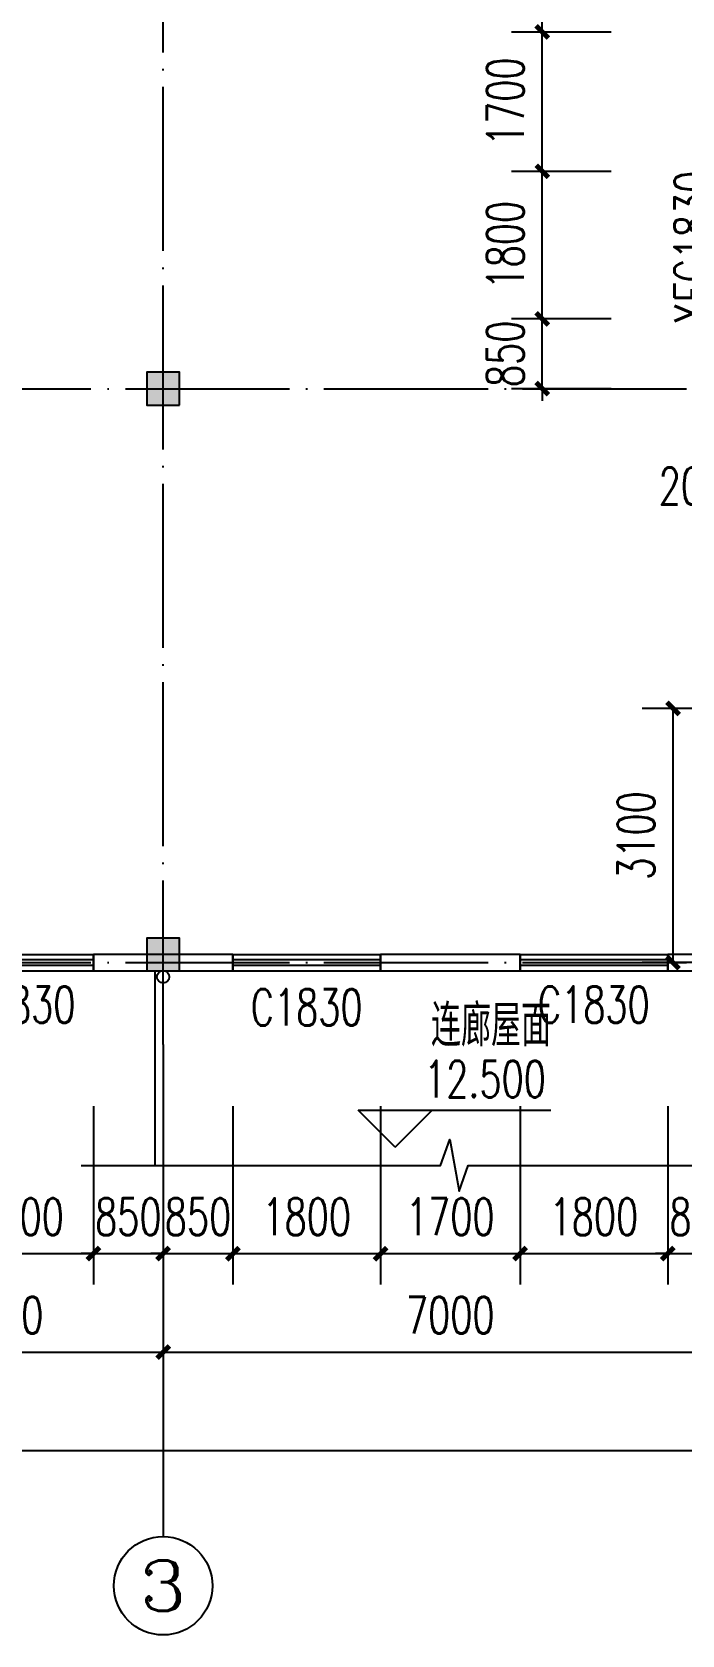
# Model space of a CAD drawing. Extents: x -4747 to 1060961, y -766984 to 396631.
# Drawn here: x 490947 to 498868, y -142628 to -123078 of the extents above; entities that cross this region are included whole.
import ezdxf
from ezdxf.enums import TextEntityAlignment as Align

# ---------------------------------------------------------------- set-up
doc = ezdxf.new("R2010")
doc.units = 0
doc.header["$LTSCALE"] = 1000
doc.header["$MEASUREMENT"] = 0
doc.linetypes.add('DOTE', pattern=[2.42, 2, -0.2, 0.02, -0.2])
doc.layers.get('0').update_dxf_attribs({"linetype": 'CONTINUOUS'})
doc.layers.get('DEFPOINTS').update_dxf_attribs({"linetype": 'CONTINUOUS'})
for name, color, linetype in [('AXIS', 3, 'CONTINUOUS'), ('AXIS_TEXT', 7, 'CONTINUOUS'), ('DIM_ELEV', 3, 'CONTINUOUS'), ('DIM_SYMB', 3, 'CONTINUOUS'), ('DOTE', 1, 'DOTE'), ('PUB_DIM', 3, 'CONTINUOUS'), ('PUB_TEXT', 7, 'CONTINUOUS'), ('WALL', 6, 'CONTINUOUS'), ('WINDOW', 4, 'CONTINUOUS'), ('WINDOW_TEXT', 7, 'CONTINUOUS'), ('屋面', 4, 'CONTINUOUS'), ('柱', 2, 'CONTINUOUS'), ('雨水管', 2, 'CONTINUOUS')]:
    doc.layers.add(name, color=color, linetype=linetype)
doc.styles.add('_TCH_AXIS', font='COMPLEX', dxfattribs={"bigfont": 'GBCBIG'})
doc.styles.add('_TCH_DIM', font='SIMPLEX', dxfattribs={"bigfont": 'GBCBIG'})
doc.styles.add('_TCH_WINDOW', font='SIMPLEX', dxfattribs={"height": 3.5, "bigfont": 'GBCBIG'})
doc.styles.add('COMPLEX', font='complex_.ttf')
doc.styles.add('DIM_FONT', font='SIMPLEX', dxfattribs={"width": 0.7, "bigfont": 'GBCBIG'})
doc.styles.get("Standard").update_dxf_attribs({"font": 'gbenor.shx', "bigfont": 'gbcbig.shx'})
doc.dimstyles.new('DIMN150', dxfattribs={"dimscale": 1.5, "dimtxt": 300, "dimasz": 100, "dimexe": 250, "dimexo": 300, "dimgap": 150, "dimtad": 1, "dimdec": 0, "dimzin": 0, "dimtxsty": 'DIM_FONT', "dimblk": 'ARCHTICK', "dimcen": 0.09, "dimclrt": 7, "dimazin": 3, "dimtfac": 1, "dimtdec": 0, "dimtix": 1, "dimtmove": 0, "dimatfit": 3, "dimtolj": 1, "dimtzin": 0})

# ---------------------------------------------------------------- blocks, each defined once
blk = doc.blocks.new('A$C4F142EB0')
at = {"layer": '柱'}
h = blk.add_hatch(color=256, dxfattribs=at)
h.paths.add_polyline_path([(21200, 41800), (21200, 42200), (20800, 42200), (20800, 41800)])
h.paths.add_polyline_path([(14300, 41800), (14300, 42200), (13900, 42200), (13900, 41800)])
h.paths.add_polyline_path([(7200, 41800), (7200, 42200), (6800, 42200), (6800, 41800)])
h.paths.add_polyline_path([(400, 41800), (400, 42200), (0, 42200), (0, 41800)])
h.paths.add_polyline_path([(21200, 34900), (21200, 35300), (20800, 35300), (20800, 34900)])
h.paths.add_polyline_path([(14300, 34900), (14300, 35300), (13900, 35300), (13900, 34900)])
h.paths.add_polyline_path([(7200, 34900), (7200, 35300), (6800, 35300), (6800, 34900)])
h.paths.add_polyline_path([(400, 34900), (400, 35300), (0, 35300), (0, 34900)])
h.paths.add_polyline_path([(21200, 27900), (21200, 28300), (20800, 28300), (20800, 27900)])
h.paths.add_polyline_path([(14300, 27900), (14300, 28300), (13900, 28300), (13900, 27900)])
h.paths.add_polyline_path([(7200, 27900), (7200, 28300), (6800, 28300), (6800, 27900)])
h.paths.add_polyline_path([(400, 27900), (400, 28300), (0, 28300), (0, 27900)])
h.paths.add_polyline_path([(21200, 20900), (21200, 21300), (20800, 21300), (20800, 20900)])
h.paths.add_polyline_path([(14300, 20900), (14300, 21300), (13900, 21300), (13900, 20900)])
h.paths.add_polyline_path([(7200, 20800), (7200, 21200), (6800, 21200), (6800, 20800)])
h.paths.add_polyline_path([(400, 20800), (400, 21200), (0, 21200), (0, 20800)])
h.paths.add_polyline_path([(7200, 18000), (7200, 18400), (6800, 18400), (6800, 18000)])
h.paths.add_polyline_path([(400, 18000), (400, 18400), (0, 18400), (0, 18000)])
h.paths.add_polyline_path([(21200, 13900), (21200, 14300), (20800, 14300), (20800, 13900)])
h.paths.add_polyline_path([(14300, 13900), (14300, 14300), (13900, 14300), (13900, 13900)])
h.paths.add_polyline_path([(7200, 13800), (7200, 14200), (6800, 14200), (6800, 13800)])
h.paths.add_polyline_path([(400, 13900), (400, 14300), (0, 14300), (0, 13900)])
h.paths.add_polyline_path([(35200, 6800), (35200, 7200), (34800, 7200), (34800, 6800)])
h.paths.add_polyline_path([(28300, 6800), (28300, 7200), (27900, 7200), (27900, 6800)])
h.paths.add_polyline_path([(21200, 6900), (21200, 7300), (20800, 7300), (20800, 6900)])
h.paths.add_polyline_path([(14300, 6900), (14300, 7300), (13900, 7300), (13900, 6900)])
h.paths.add_polyline_path([(7200, 6900), (7200, 7300), (6800, 7300), (6800, 6900)])
h.paths.add_polyline_path([(400, 6900), (400, 7300), (0, 7300), (0, 6900)])
h.paths.add_polyline_path([(35200, 0), (35200, 400), (34800, 400), (34800, 0)])
h.paths.add_polyline_path([(28300, 0), (28300, 400), (27900, 400), (27900, 0)])
h.paths.add_polyline_path([(21200, 0), (21200, 400), (20800, 400), (20800, 0)])
h.paths.add_polyline_path([(14300, 0), (14300, 400), (13900, 400), (13900, 0)])
h.paths.add_polyline_path([(7200, 0), (7200, 400), (6800, 400), (6800, 0)])
h.paths.add_polyline_path([(400, 0), (400, 400), (0, 400), (0, 0)])
for points in [[(14300, 6900), (14300, 7300), (13900, 7300), (13900, 6900)], [(14300, 0), (14300, 400), (13900, 400), (13900, 0)]]:
    blk.add_lwpolyline(points, close=True, dxfattribs=at)
blk = doc.blocks.new('_ARCHTICK')
at = {"color": 0, "linetype": 'BYBLOCK', "const_width": 0.4}
blk.add_lwpolyline([(-0.5, -0.5), (0.5, 0.5)], dxfattribs=at)
blk = doc.blocks.new('*D850')
at = {"layer": 'DEFPOINTS', "color": 0}
for p in [(497166, -126578), (498456, -126578), (498456, -127428)]:
    blk.add_point(p, dxfattribs=at)
at = {"layer": 'PUB_DIM', "color": 0}
for p, q in [((497166, -126578), (497166, -126428)), ((498006, -126578), (496791, -126578)), ((497166, -127428), (497166, -126578)), ((498006, -127428), (496791, -127428)), ((497166, -127428), (497166, -127578))]:
    blk.add_line(p, q, dxfattribs=at)
at = {"layer": 'PUB_DIM', "color": 0, "xscale": 150, "yscale": 150, "zscale": 150}
for p, rotation in [((497166, -126578), 270), ((497166, -127428), 90)]:
    blk.add_blockref('_ARCHTICK', p, dxfattribs=dict(at, rotation=rotation))
at = {"layer": 'PUB_DIM', "color": 7, "insert": (496716, -127003), "char_height": 450, "attachment_point": 5, "rotation": 90, "style": 'DIM_FONT'}
blk.add_mtext('\\A1;850', dxfattribs=at)
blk = doc.blocks.new('*D851')
at = {"layer": 'DEFPOINTS', "color": 0}
for p in [(497166, -124778), (498456, -124778), (498456, -126578)]:
    blk.add_point(p, dxfattribs=at)
at = {"layer": 'PUB_DIM', "color": 0}
for p, q in [((498006, -124778), (496791, -124778)), ((497166, -126578), (497166, -124778)), ((498006, -126578), (496791, -126578))]:
    blk.add_line(p, q, dxfattribs=at)
at = {"layer": 'PUB_DIM', "color": 0, "xscale": 150, "yscale": 150, "zscale": 150}
for p, rotation in [((497166, -124778), 90), ((497166, -126578), 270)]:
    blk.add_blockref('_ARCHTICK', p, dxfattribs=dict(at, rotation=rotation))
at = {"layer": 'PUB_DIM', "color": 7, "insert": (496716, -125678), "char_height": 450, "attachment_point": 5, "rotation": 90, "style": 'DIM_FONT'}
blk.add_mtext('\\A1;1800', dxfattribs=at)
blk = doc.blocks.new('*D852')
at = {"layer": 'DEFPOINTS', "color": 0}
for p in [(497166, -123078), (498456, -123078), (498456, -124778)]:
    blk.add_point(p, dxfattribs=at)
at = {"layer": 'PUB_DIM', "color": 0}
for p, q in [((498006, -123078), (496791, -123078)), ((497166, -124778), (497166, -123078)), ((498006, -124778), (496791, -124778))]:
    blk.add_line(p, q, dxfattribs=at)
at = {"layer": 'PUB_DIM', "color": 0, "xscale": 150, "yscale": 150, "zscale": 150}
for p, rotation in [((497166, -123078), 90), ((497166, -124778), 270)]:
    blk.add_blockref('_ARCHTICK', p, dxfattribs=dict(at, rotation=rotation))
at = {"layer": 'PUB_DIM', "color": 7, "insert": (496716, -123928), "char_height": 450, "attachment_point": 5, "rotation": 90, "style": 'DIM_FONT'}
blk.add_mtext('\\A1;1700', dxfattribs=at)
blk = doc.blocks.new('*D853')
at = {"layer": 'DEFPOINTS', "color": 0}
for p in [(497166, -121278), (498456, -121278), (498456, -123078)]:
    blk.add_point(p, dxfattribs=at)
at = {"layer": 'PUB_DIM', "color": 0}
for p, q in [((498006, -121278), (496791, -121278)), ((497166, -123078), (497166, -121278)), ((498006, -123078), (496791, -123078))]:
    blk.add_line(p, q, dxfattribs=at)
at = {"layer": 'PUB_DIM', "color": 0, "xscale": 150, "yscale": 150, "zscale": 150}
for p, rotation in [((497166, -121278), 90), ((497166, -123078), 270)]:
    blk.add_blockref('_ARCHTICK', p, dxfattribs=dict(at, rotation=rotation))
at = {"layer": 'PUB_DIM', "color": 7, "insert": (496716, -122178), "char_height": 450, "attachment_point": 5, "rotation": 90, "style": 'DIM_FONT'}
blk.add_mtext('\\A1;1800', dxfattribs=at)
blk = doc.blocks.new('*D889')
at = {"layer": 'DEFPOINTS', "color": 0}
for p in [(498695, -135728), (499545, -135728), (499545, -137978)]:
    blk.add_point(p, dxfattribs=at)
at = {"layer": 'PUB_DIM', "color": 0}
for p, q in [((498695, -136178), (498695, -138353)), ((499545, -136178), (499545, -138353)), ((498695, -137978), (498545, -137978)), ((498695, -137978), (499545, -137978)), ((499545, -137978), (499695, -137978))]:
    blk.add_line(p, q, dxfattribs=at)
at = {"layer": 'PUB_DIM', "color": 0, "xscale": 150, "yscale": 150, "zscale": 150}
blk.add_blockref('_ARCHTICK', (498695, -137978), dxfattribs=at)
at = {"layer": 'PUB_DIM', "color": 0, "xscale": 150, "yscale": 150, "zscale": 150, "rotation": 180}
blk.add_blockref('_ARCHTICK', (499545, -137978), dxfattribs=at)
at = {"layer": 'PUB_DIM', "color": 7, "insert": (499120, -137528), "char_height": 450, "attachment_point": 5, "style": 'DIM_FONT'}
blk.add_mtext('\\A1;850', dxfattribs=at)
blk = doc.blocks.new('*D890')
at = {"layer": 'DEFPOINTS', "color": 0}
for p in [(496895, -135728), (498695, -135728), (498695, -137978)]:
    blk.add_point(p, dxfattribs=at)
at = {"layer": 'PUB_DIM', "color": 0}
for p, q in [((496895, -136178), (496895, -138353)), ((498695, -136178), (498695, -138353)), ((496895, -137978), (498695, -137978))]:
    blk.add_line(p, q, dxfattribs=at)
at = {"layer": 'PUB_DIM', "color": 0, "xscale": 150, "yscale": 150, "zscale": 150, "rotation": 180}
blk.add_blockref('_ARCHTICK', (496895, -137978), dxfattribs=at)
at = {"layer": 'PUB_DIM', "color": 0, "xscale": 150, "yscale": 150, "zscale": 150}
blk.add_blockref('_ARCHTICK', (498695, -137978), dxfattribs=at)
at = {"layer": 'PUB_DIM', "color": 7, "insert": (497795, -137528), "char_height": 450, "attachment_point": 5, "style": 'DIM_FONT'}
blk.add_mtext('\\A1;1800', dxfattribs=at)
blk = doc.blocks.new('*D891')
at = {"layer": 'DEFPOINTS', "color": 0}
for p in [(495195, -135728), (496895, -135728), (496895, -137978)]:
    blk.add_point(p, dxfattribs=at)
at = {"layer": 'PUB_DIM', "color": 0}
for p, q in [((495195, -136178), (495195, -138353)), ((496895, -136178), (496895, -138353)), ((495195, -137978), (496895, -137978))]:
    blk.add_line(p, q, dxfattribs=at)
at = {"layer": 'PUB_DIM', "color": 0, "xscale": 150, "yscale": 150, "zscale": 150, "rotation": 180}
blk.add_blockref('_ARCHTICK', (495195, -137978), dxfattribs=at)
at = {"layer": 'PUB_DIM', "color": 0, "xscale": 150, "yscale": 150, "zscale": 150}
blk.add_blockref('_ARCHTICK', (496895, -137978), dxfattribs=at)
at = {"layer": 'PUB_DIM', "color": 7, "insert": (496045, -137528), "char_height": 450, "attachment_point": 5, "style": 'DIM_FONT'}
blk.add_mtext('\\A1;1700', dxfattribs=at)
blk = doc.blocks.new('*D892')
at = {"layer": 'DEFPOINTS', "color": 0}
for p in [(493395, -135728), (495195, -135728), (495195, -137978)]:
    blk.add_point(p, dxfattribs=at)
at = {"layer": 'PUB_DIM', "color": 0}
for p, q in [((493395, -136178), (493395, -138353)), ((495195, -136178), (495195, -138353)), ((493395, -137978), (495195, -137978))]:
    blk.add_line(p, q, dxfattribs=at)
at = {"layer": 'PUB_DIM', "color": 0, "xscale": 150, "yscale": 150, "zscale": 150, "rotation": 180}
blk.add_blockref('_ARCHTICK', (493395, -137978), dxfattribs=at)
at = {"layer": 'PUB_DIM', "color": 0, "xscale": 150, "yscale": 150, "zscale": 150}
blk.add_blockref('_ARCHTICK', (495195, -137978), dxfattribs=at)
at = {"layer": 'PUB_DIM', "color": 7, "insert": (494295, -137528), "char_height": 450, "attachment_point": 5, "style": 'DIM_FONT'}
blk.add_mtext('\\A1;1800', dxfattribs=at)
blk = doc.blocks.new('*D893')
at = {"layer": 'DEFPOINTS', "color": 0}
for p in [(492545, -135728), (493395, -135728), (493395, -137978)]:
    blk.add_point(p, dxfattribs=at)
at = {"layer": 'PUB_DIM', "color": 0}
for p, q in [((492545, -136178), (492545, -138353)), ((493395, -136178), (493395, -138353)), ((492545, -137978), (492395, -137978)), ((492545, -137978), (493395, -137978)), ((493395, -137978), (493545, -137978))]:
    blk.add_line(p, q, dxfattribs=at)
at = {"layer": 'PUB_DIM', "color": 0, "xscale": 150, "yscale": 150, "zscale": 150}
blk.add_blockref('_ARCHTICK', (492545, -137978), dxfattribs=at)
at = {"layer": 'PUB_DIM', "color": 0, "xscale": 150, "yscale": 150, "zscale": 150, "rotation": 180}
blk.add_blockref('_ARCHTICK', (493395, -137978), dxfattribs=at)
at = {"layer": 'PUB_DIM', "color": 7, "insert": (492970, -137528), "char_height": 450, "attachment_point": 5, "style": 'DIM_FONT'}
blk.add_mtext('\\A1;850', dxfattribs=at)
blk = doc.blocks.new('*D894')
at = {"layer": 'DEFPOINTS', "color": 0}
for p in [(491695, -135728), (492545, -135728), (492545, -137978)]:
    blk.add_point(p, dxfattribs=at)
at = {"layer": 'PUB_DIM', "color": 0}
for p, q in [((491695, -136178), (491695, -138353)), ((492545, -136178), (492545, -138353)), ((491695, -137978), (491545, -137978)), ((491695, -137978), (492545, -137978)), ((492545, -137978), (492695, -137978))]:
    blk.add_line(p, q, dxfattribs=at)
at = {"layer": 'PUB_DIM', "color": 0, "xscale": 150, "yscale": 150, "zscale": 150}
blk.add_blockref('_ARCHTICK', (491695, -137978), dxfattribs=at)
at = {"layer": 'PUB_DIM', "color": 0, "xscale": 150, "yscale": 150, "zscale": 150, "rotation": 180}
blk.add_blockref('_ARCHTICK', (492545, -137978), dxfattribs=at)
at = {"layer": 'PUB_DIM', "color": 7, "insert": (492120, -137528), "char_height": 450, "attachment_point": 5, "style": 'DIM_FONT'}
blk.add_mtext('\\A1;850', dxfattribs=at)
blk = doc.blocks.new('*D895')
at = {"layer": 'DEFPOINTS', "color": 0}
for p in [(489895, -135728), (491695, -135728), (491695, -137978)]:
    blk.add_point(p, dxfattribs=at)
at = {"layer": 'PUB_DIM', "color": 0}
for p, q in [((489895, -136178), (489895, -138353)), ((491695, -136178), (491695, -138353)), ((489895, -137978), (491695, -137978))]:
    blk.add_line(p, q, dxfattribs=at)
at = {"layer": 'PUB_DIM', "color": 0, "xscale": 150, "yscale": 150, "zscale": 150, "rotation": 180}
blk.add_blockref('_ARCHTICK', (489895, -137978), dxfattribs=at)
at = {"layer": 'PUB_DIM', "color": 0, "xscale": 150, "yscale": 150, "zscale": 150}
blk.add_blockref('_ARCHTICK', (491695, -137978), dxfattribs=at)
at = {"layer": 'PUB_DIM', "color": 7, "insert": (490795, -137528), "char_height": 450, "attachment_point": 5, "style": 'DIM_FONT'}
blk.add_mtext('\\A1;1800', dxfattribs=at)
blk = doc.blocks.new('*D920')
at = {"layer": 'DEFPOINTS', "color": 0}
for p in [(499745, -129133), (499545, -130640), (499745, -130640)]:
    blk.add_point(p, dxfattribs=at)
at = {"layer": 'PUB_DIM', "color": 0}
for p, q in [((499545, -130190), (499545, -128758)), ((499745, -130190), (499745, -128758)), ((499545, -129133), (499395, -129133)), ((499545, -129133), (499745, -129133)), ((499745, -129133), (499895, -129133))]:
    blk.add_line(p, q, dxfattribs=at)
at = {"layer": 'PUB_DIM', "color": 0, "xscale": 150, "yscale": 150, "zscale": 150}
blk.add_blockref('_ARCHTICK', (499545, -129133), dxfattribs=at)
at = {"layer": 'PUB_DIM', "color": 0, "xscale": 150, "yscale": 150, "zscale": 150, "rotation": 180}
blk.add_blockref('_ARCHTICK', (499745, -129133), dxfattribs=at)
at = {"layer": 'PUB_DIM', "color": 7, "insert": (498990, -128616), "char_height": 450, "attachment_point": 5, "style": 'DIM_FONT'}
blk.add_mtext('\\A1;200', dxfattribs=at)
blk = doc.blocks.new('*D1077')
at = {"layer": 'AXIS', "color": 0}
for p, q in [((488545, -135878), (488545, -139553)), ((492545, -135878), (492545, -139553)), ((488545, -139178), (492545, -139178))]:
    blk.add_line(p, q, dxfattribs=at)
at = {"layer": 'DEFPOINTS', "color": 0}
for p in [(488545, -135428), (492545, -135428), (492545, -139178)]:
    blk.add_point(p, dxfattribs=at)
at = {"layer": 'AXIS', "color": 0, "xscale": 150, "yscale": 150, "zscale": 150, "rotation": 180}
blk.add_blockref('_ARCHTICK', (488545, -139178), dxfattribs=at)
at = {"layer": 'AXIS', "color": 0, "xscale": 150, "yscale": 150, "zscale": 150}
blk.add_blockref('_ARCHTICK', (492545, -139178), dxfattribs=at)
at = {"layer": 'AXIS', "color": 7, "insert": (490545, -138728), "char_height": 450, "attachment_point": 5, "style": 'DIM_FONT'}
blk.add_mtext('\\A1;4000', dxfattribs=at)
blk = doc.blocks.new('*D1078')
at = {"layer": 'AXIS', "color": 0}
for p, q in [((492545, -135878), (492545, -139553)), ((499545, -135878), (499545, -139553)), ((492545, -139178), (499545, -139178))]:
    blk.add_line(p, q, dxfattribs=at)
at = {"layer": 'DEFPOINTS', "color": 0}
for p in [(492545, -135428), (499545, -135428), (499545, -139178)]:
    blk.add_point(p, dxfattribs=at)
at = {"layer": 'AXIS', "color": 0, "xscale": 150, "yscale": 150, "zscale": 150, "rotation": 180}
blk.add_blockref('_ARCHTICK', (492545, -139178), dxfattribs=at)
at = {"layer": 'AXIS', "color": 0, "xscale": 150, "yscale": 150, "zscale": 150}
blk.add_blockref('_ARCHTICK', (499545, -139178), dxfattribs=at)
at = {"layer": 'AXIS', "color": 7, "insert": (496045, -138728), "char_height": 450, "attachment_point": 5, "style": 'DIM_FONT'}
blk.add_mtext('\\A1;7000', dxfattribs=at)
blk = doc.blocks.new('*D1092')
at = {"layer": 'AXIS', "color": 0}
for p, q in [((478445, -136178), (478445, -140753)), ((578945, -136178), (578945, -140753)), ((478445, -140378), (578945, -140378))]:
    blk.add_line(p, q, dxfattribs=at)
at = {"layer": 'DEFPOINTS', "color": 0}
for p in [(478445, -135728), (578945, -135728), (578945, -140378)]:
    blk.add_point(p, dxfattribs=at)
at = {"layer": 'AXIS', "color": 0, "xscale": 150, "yscale": 150, "zscale": 150, "rotation": 180}
blk.add_blockref('_ARCHTICK', (478445, -140378), dxfattribs=at)
at = {"layer": 'AXIS', "color": 0, "xscale": 150, "yscale": 150, "zscale": 150}
blk.add_blockref('_ARCHTICK', (578945, -140378), dxfattribs=at)
at = {"layer": 'AXIS', "color": 7, "insert": (528695, -139928), "char_height": 450, "attachment_point": 5, "style": 'DIM_FONT'}
blk.add_mtext('\\A1;100500', dxfattribs=at)
blk = doc.blocks.new('*D1093')
at = {"layer": 'DEFPOINTS', "color": 0}
for p in [(498760, -131328), (499545, -131328), (499545, -134428)]:
    blk.add_point(p, dxfattribs=at)
at = {"layer": 'PUB_DIM', "color": 0}
for p, q in [((499095, -131328), (498385, -131328)), ((498760, -134428), (498760, -131328)), ((499095, -134428), (498385, -134428))]:
    blk.add_line(p, q, dxfattribs=at)
at = {"layer": 'PUB_DIM', "color": 0, "xscale": 150, "yscale": 150, "zscale": 150}
for p, rotation in [((498760, -131328), 90), ((498760, -134428), 270)]:
    blk.add_blockref('_ARCHTICK', p, dxfattribs=dict(at, rotation=rotation))
at = {"layer": 'PUB_DIM', "color": 7, "insert": (498310, -132878), "char_height": 450, "attachment_point": 5, "rotation": 90, "style": 'DIM_FONT'}
blk.add_mtext('\\A1;3100', dxfattribs=at)
blk = doc.blocks.new('$WINLIB2D$00000001')
at = {"color": 0}
for points in [[(-0.5, 0.5), (-0.5, -0.5)], [(-0.5, 0.5), (0.5, 0.5)], [(0.5, -0.5), (0.5, 0.5)], [(0.5, 0.167), (-0.5, 0.167)], [(0.5, -0.167), (-0.5, -0.167)], [(-0.5, -0.5), (0.5, -0.5)]]:
    blk.add_lwpolyline(points, dxfattribs=at)
blk = doc.blocks.new('_AXISO')
blk.add_circle((0, 0), 0.5)
at = {"layer": 'AXIS_TEXT', "style": 'COMPLEX', "width": 1.041667}
blk.add_attdef('A', text='', height=0.56, dxfattribs=at).set_placement((-0.25, -0.28), (0.25, -0.28), align=Align.FIT)

msp = doc.modelspace()

# ---------------------------------------------------------------- linework, layer by layer
at = {"layer": 'AXIS'}
msp.add_line((492544.9, -135428.4), (492544.9, -141428.4), dxfattribs=at)
at = {"layer": 'DIM_ELEV'}
for p, q in [((495372.8, -136679.2), (494922.8, -136229.2)), ((494922.8, -136229.2), (497270.3, -136229.2)), ((495372.8, -136679.2), (495822.8, -136229.2))]:
    msp.add_line(p, q, dxfattribs=at)
at = {"layer": 'DIM_SYMB'}
msp.add_lwpolyline([(491544.9, -136901), (495926.3, -136901), (496041, -136586), (496152.1, -137216), (496263.8, -136901), (500645.2, -136901)], dxfattribs=at)
at = {"layer": 'DOTE'}
for p, q in [((492544.9, -135428.4), (492544.9, -91428.4)), ((475144.9, -127428.4), (579844.9, -127428.4)), ((514644.9, -131328.4), (498544.9, -131328.4)), ((475144.9, -134428.4), (579844.9, -134428.4))]:
    msp.add_line(p, q, dxfattribs=at)
at = {"layer": 'WALL'}
for p, q in [((493394.9, -134328.4), (491694.9, -134328.4)), ((491694.9, -134328.4), (491694.9, -134528.4)), ((493394.9, -134528.4), (493394.9, -134328.4)), ((496894.9, -134328.4), (495194.9, -134328.4)), ((495194.9, -134328.4), (495194.9, -134528.4)), ((496894.9, -134528.4), (496894.9, -134328.4)), ((499444.9, -134328.4), (498694.9, -134328.4)), ((498694.9, -134328.4), (498694.9, -134528.4)), ((491694.9, -134528.4), (493394.9, -134528.4)), ((495194.9, -134528.4), (496894.9, -134528.4)), ((498694.9, -134528.4), (499544.9, -134528.4))]:
    msp.add_line(p, q, dxfattribs=at)
at = {"layer": '屋面'}
msp.add_lwpolyline([(492444.9, -134528.4), (492444.9, -136901)], dxfattribs=at)
at = {"layer": '雨水管'}
msp.add_circle((492544.9, -134603.4), 75, dxfattribs=at)

# ---------------------------------------------------------------- block references
at = {"layer": 'AXIS'}
ref = msp.add_blockref('_AXISO', (492544.9, -142028.4), dxfattribs=dict(at, xscale=1200, yscale=1200, zscale=1200))
ref.add_attrib('A', '3', dxfattribs={"layer": 'AXIS_TEXT', "height": 612, "style": '_TCH_AXIS', "width": 1.410273}).set_placement((492257.2, -142334.4), (492832.6, -142334.4), align=Align.FIT)
at = {"layer": 'WINDOW'}
ref = msp.add_blockref('$WINLIB2D$00000001', (499544.9, -125678.4), dxfattribs=dict(at, xscale=1800, yscale=-200, zscale=1800, rotation=90))
ref.add_attrib('A', 'XFC1830', (499223.2, -126645.9), dxfattribs={"layer": 'WINDOW_TEXT', "height": 446.25, "rotation": 90, "style": '_TCH_WINDOW', "width": 0.705882})
ref = msp.add_blockref('$WINLIB2D$00000001', (490794.9, -134428.4), dxfattribs=dict(at, xscale=-1800, yscale=-200, zscale=-1800, rotation=180))
ref.add_attrib('A', 'C1830', (490112.4, -135164.1), dxfattribs={"layer": 'WINDOW_TEXT', "height": 446.25, "style": '_TCH_WINDOW', "width": 0.705882})
ref = msp.add_blockref('$WINLIB2D$00000001', (494294.9, -134428.4), dxfattribs=dict(at, xscale=-1800, yscale=-200, zscale=-1800, rotation=180))
ref.add_attrib('A', 'C1830', (493612.4, -135196.4), dxfattribs={"layer": 'WINDOW_TEXT', "height": 446.25, "style": '_TCH_WINDOW', "width": 0.705882})
ref = msp.add_blockref('$WINLIB2D$00000001', (497794.9, -134428.4), dxfattribs=dict(at, xscale=-1800, yscale=-200, zscale=-1800, rotation=180))
ref.add_attrib('A', 'C1830', (497112.4, -135164.1), dxfattribs={"layer": 'WINDOW_TEXT', "height": 446.25, "style": '_TCH_WINDOW', "width": 0.705882})
at = {"layer": '柱'}
msp.add_blockref('A$C4F142EB0', (478444.9, -134528.4), dxfattribs=at)

# ---------------------------------------------------------------- texts
at = {"layer": 'PUB_TEXT'}
msp.add_text('连廊屋面', height=508.64, dxfattribs=at).set_placement((495809, -135450))
at = {"layer": 'PUB_TEXT', "style": '_TCH_DIM', "width": 0.705882}
msp.add_text('12.500', height=446.25, dxfattribs=at).set_placement((495725.3, -136071.7))

# ---------------------------------------------------------------- dimensions: what is measured, and where the dimension line sits
at = {"layer": 'AXIS'}
for p1, p2, distance, picture, middle in [((488544.9, -135428.4), (492544.9, -135428.4), -3750, '*D1077', (490544.9, -138728.4)), ((492544.9, -135428.4), (499544.9, -135428.4), -3750, '*D1078', (496044.9, -138728.4)), ((478444.9, -135728.4), (578944.9, -135728.4), -4650, '*D1092', (528694.9, -139928.4))]:
    dim = msp.add_aligned_dim(p1=p1, p2=p2, distance=distance, dimstyle='DIMN150', dxfattribs=at)
    dim.commit()
    dim.dimension.update_dxf_attribs({"geometry": picture, "text_midpoint": middle})
at = {"layer": 'PUB_DIM'}
for p1, p2, distance, picture, middle in [((498456.5, -123078.4), (498456.5, -121278.4), 1290.5, '*D853', (496716, -122178.4)), ((498456.5, -124778.4), (498456.5, -123078.4), 1290.5, '*D852', (496716, -123928.4)), ((498456.5, -126578.4), (498456.5, -124778.4), 1290.5, '*D851', (496716, -125678.4)), ((498456.5, -127428.4), (498456.5, -126578.4), 1290.5, '*D850', (496716, -127003.4)), ((499544.9, -134428.4), (499544.9, -131328.4), 784.6, '*D1093', (498310.3, -132878.4)), ((489894.9, -135728.4), (491694.9, -135728.4), -2250, '*D895', (490794.9, -137528.4)), ((491694.9, -135728.4), (492544.9, -135728.4), -2250, '*D894', (492119.9, -137528.4)), ((492544.9, -135728.4), (493394.9, -135728.4), -2250, '*D893', (492969.9, -137528.4)), ((493394.9, -135728.4), (495194.9, -135728.4), -2250, '*D892', (494294.9, -137528.4)), ((495194.9, -135728.4), (496894.9, -135728.4), -2250, '*D891', (496044.9, -137528.4)), ((496894.9, -135728.4), (498694.9, -135728.4), -2250, '*D890', (497794.9, -137528.4)), ((498694.9, -135728.4), (499544.9, -135728.4), -2250, '*D889', (499119.9, -137528.4))]:
    dim = msp.add_aligned_dim(p1=p1, p2=p2, distance=distance, dimstyle='DIMN150', dxfattribs=at)
    dim.commit()
    dim.dimension.update_dxf_attribs({"geometry": picture, "text_midpoint": middle})
dim = msp.add_linear_dim(base=(499744.9, -129133.2), p1=(499544.9, -130640), p2=(499744.9, -130640), angle=0, dimstyle='DIMN150', dxfattribs=at)
dim.commit()
dim.dimension.update_dxf_attribs({"geometry": '*D920', "text_midpoint": (498989.9, -128615.7), "dimtype": 129})

doc.saveas('drawing.dxf')
